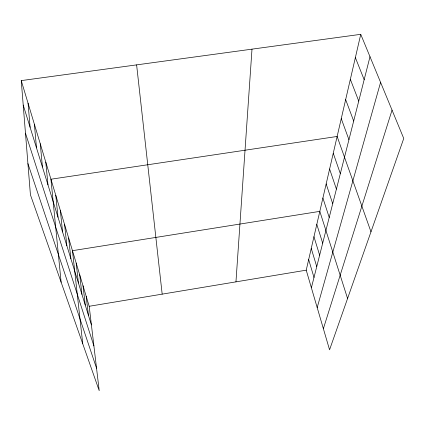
<?xml version="1.0" encoding="UTF-8"?>
<svg xmlns="http://www.w3.org/2000/svg" width="425" height="425" viewBox="0 0 425 425"><rect width="100%" height="100%" fill="white"/><g stroke="black" fill="none" stroke-linecap="round" stroke-linejoin="round"><path stroke-width="0.64" d="M235.955 281.86L251.998 49.151M360.751 34.324L403.75 138.465L329.566 349.807L306.223 270.167L360.751 34.324L21.25 80.607L30.43 194.836L99.211 390.676L89.202 306.282L21.25 80.607M311.382 287.767L369.994 56.716M317.193 307.599L380.587 82.36M323.372 328.684L392.047 110.123M89.202 306.282L306.223 270.167M355.369 57.619L364.167 79.693M350.349 79.332L358.743 101.086M345.658 99.625L353.68 121.045M341.259 118.628L348.941 139.713M370.983 231.822L337.137 136.462L50.942 179.217L61.126 282.243M333.264 153.228L340.335 173.65M329.609 169.028L336.409 189.114M27.922 163.641L96.555 368.263M326.161 183.935L332.711 203.697M322.904 198.023L329.216 217.467M25.473 133.168L93.904 345.908M347.576 298.493L319.823 211.363L72.463 250.676L82.742 343.793M316.811 224.384L322.692 243.19M23.216 105.081L91.412 324.907M313.958 236.725L319.642 255.218M311.249 248.439L316.747 266.629M308.672 259.574L313.995 277.467M86.195 296.294L88.416 315.254M83.034 285.781L85.266 305.086M79.698 274.709L81.94 294.371M136.616 64.882L162.18 294.137M76.181 263.027L78.428 283.05M68.648 238.005L70.901 258.783M64.605 224.591L66.858 245.751M60.323 210.375L62.571 231.928M55.781 195.277L58.013 217.233M45.788 162.1L47.972 184.875M40.279 143.809L42.431 167.009M34.388 124.233L36.486 147.857M28.061 103.217L30.101 127.266"/></g></svg>
